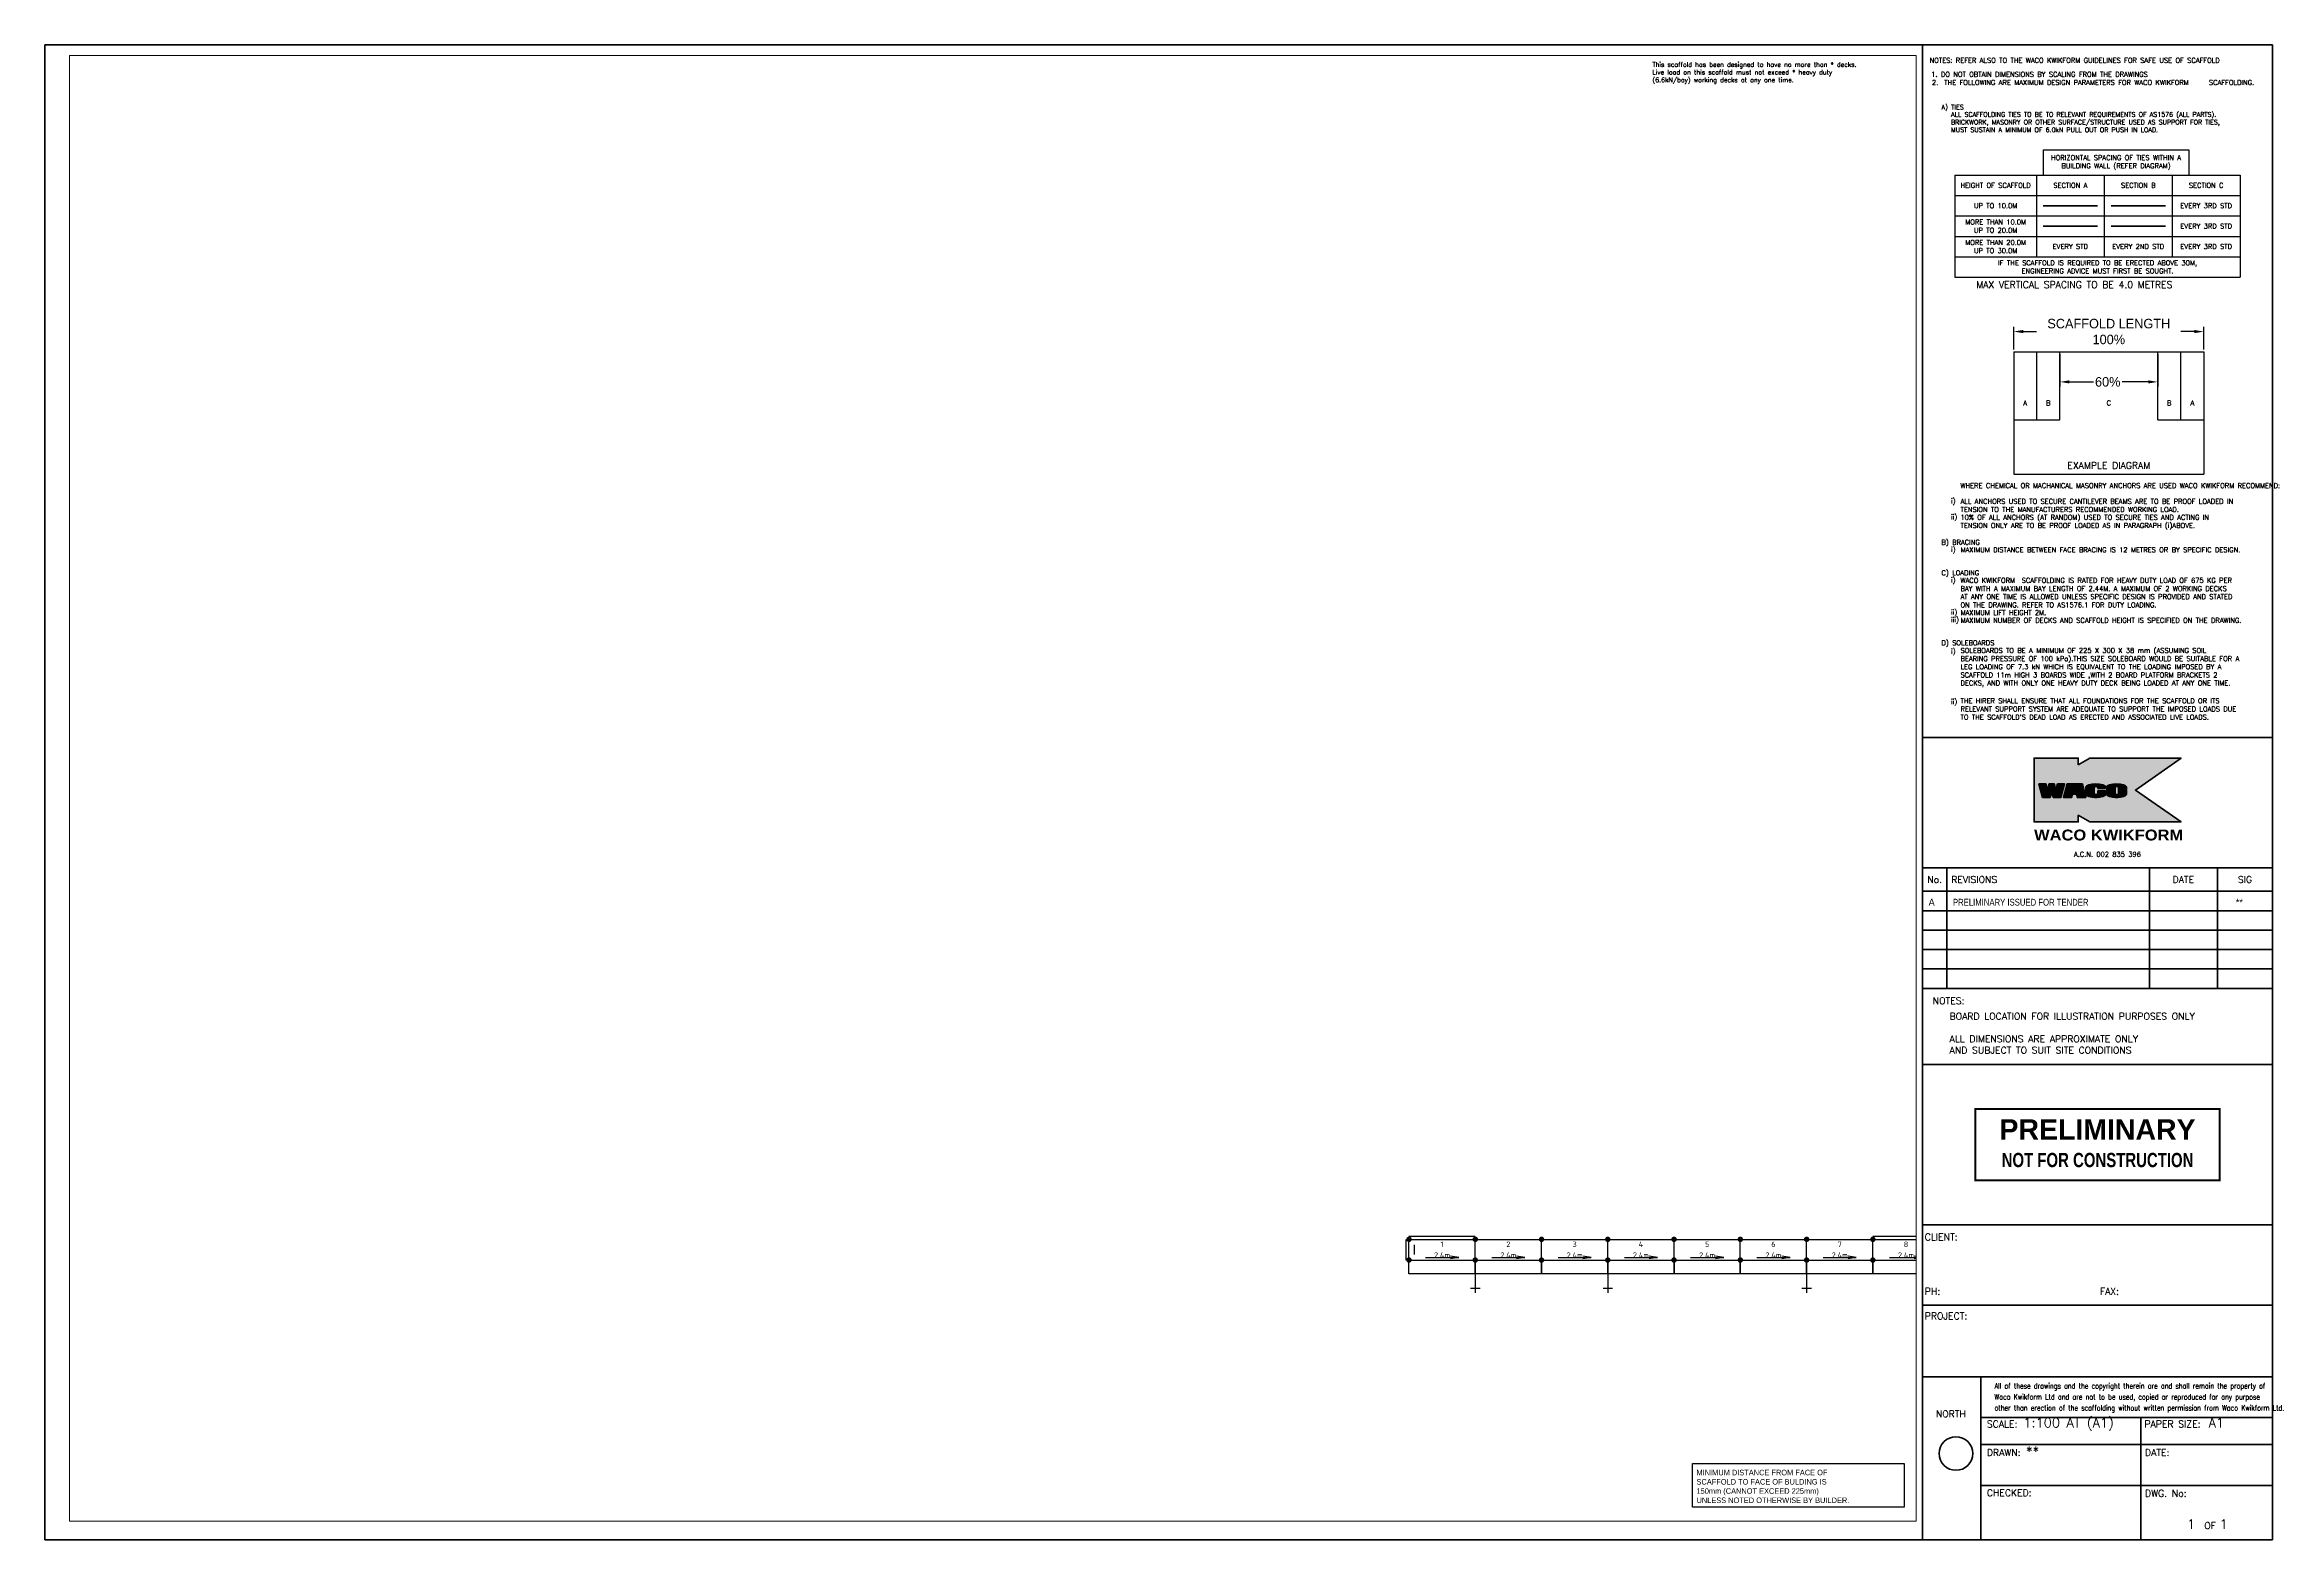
# Paper-space layout 'WACO Kwikform A1 Drawing Sheet' of a CAD drawing. Header units: millimetres. Extents: x 0 to 822, y 0 to 550.
# The model-space entities are those that its viewports show. They can reach past a viewport. Long polylines and large blocks are cut down to what shows.
import ezdxf
from ezdxf.enums import TextEntityAlignment as Align

# ---------------------------------------------------------------- set-up
doc = ezdxf.new("R2010")
doc.units = ezdxf.units.MM
doc.header["$PDMODE"] = 34
doc.header["$PDSIZE"] = -10
doc.linetypes.add('KwikScaf_DASHED', pattern=[3.75, 2.5, -1.25])
doc.linetypes.add('KwikScaf_Line', pattern=[1, 1, 0])
doc.layers.get('0').update_dxf_attribs({"linetype": 'CONTINUOUS'})
doc.layers.get('Defpoints').update_dxf_attribs({"linetype": 'CONTINUOUS'})
for name, color, linetype in [('DISTANCE', 3, 'CONTINUOUS'), ('KwikScaf Schematic', 7, 'CONTINUOUS'), ('PRELIMINARY', 7, 'CONTINUOUS'), ('RED', 8, 'CONTINUOUS')]:
    doc.layers.add(name, color=color, linetype=linetype)
for name, color, linetype, lineweight in [('Sheet 018', 10, 'CONTINUOUS', 18), ('Sheet 025', 7, 'CONTINUOUS', 25), ('Sheet 035', 5, 'CONTINUOUS', 35), ('Sheet 050', 130, 'CONTINUOUS', 50), ('Sheet 070', 180, 'CONTINUOUS', 70)]:
    doc.layers.add(name, color=color, linetype=linetype, lineweight=lineweight)
doc.layers.add('Viewport', color=7, linetype='CONTINUOUS', plot=False)
doc.styles.add('ARCH', font='archd.shx', dxfattribs={"height": 250})
doc.styles.add('KwikScaf ISO', font='isocp.shx')
doc.styles.add('ROMANS', font='romans')
doc.styles.add('STAMP', font='ARIALBD.TTF')
doc.styles.add('WACO', font='ariblk.TTF')
doc.dimstyles.new('ISO-35', dxfattribs={"dimscale": 0, "dimtxt": 3.5, "dimasz": 3.5, "dimexe": 1.75, "dimexo": 0.875, "dimgap": 0.875, "dimtad": 1, "dimdsep": 46, "dimtxsty": 'Standard', "dimcen": 3.5, "dimadec": 0, "dimazin": 0, "dimtfac": 1, "dimtmove": 2, "dimatfit": 3, "dimfxl": 1, "dimtolj": 1, "dimtzin": 0, "dimarcsym": 0})
pattern_1 = [(0, (0, 0), (0, 0.174625), [0.127, -0.047625]), (90, (0, 0), (-0.174625, 1e-17), [0.127, -0.047625])]

# ---------------------------------------------------------------- blocks, each defined once
blk = doc.blocks.new('REVDES')
at = {"style": 'ARCH'}
for tag, p in [('01', (2.31, 1.87)), ('03', (87.68, 1.87)), ('04', (115.37, 1.87))]:
    blk.add_attdef(tag, p, '', height=2.5, dxfattribs=at)
at = {"style": 'ARCH', "width": 0.85}
blk.add_attdef('02', (11.25, 1.87), '', height=2.5, dxfattribs=at)
blk = doc.blocks.new('PREL')
at = {"layer": 'RED', "const_width": 100}
blk.add_lwpolyline([(6000, 1750), (-6000, 1750), (-6000, -1750), (6000, -1750)], close=True, dxfattribs=at)
at = {"layer": 'RED', "style": 'STAMP'}
blk.add_text('PRELIMINARY', height=1000, dxfattribs=at).set_placement((0, 750), align=Align.MIDDLE)
at = {"layer": 'RED', "style": 'STAMP', "width": 0.75}
blk.add_text('NOT FOR CONSTRUCTION', height=700, dxfattribs=at).set_placement((0, -750), align=Align.MIDDLE)
blk = doc.blocks.new('*D29')
at = {"color": 0, "lineweight": -2}
for p, q in [((724.69, 437.85), (724.69, 446.22)), ((728.19, 444.47), (733.14, 444.47)), ((791.19, 444.47), (786.23, 444.47)), ((794.69, 437.85), (794.69, 446.22))]:
    blk.add_line(p, q, dxfattribs=at)
at = {"color": 0}
for points in [[(728.19, 445.06), (728.19, 443.89), (724.69, 444.47)], [(791.19, 445.06), (791.19, 443.89), (794.69, 444.47)]]:
    blk.add_solid(points, dxfattribs=at)
at = {"layer": 'Defpoints', "color": 0}
for p in [(794.69, 444.47), (724.69, 436.98), (794.69, 436.98)]:
    blk.add_point(p, dxfattribs=at)
at = {"color": 0, "insert": (759.69, 444.47), "char_height": 3.5, "attachment_point": 5}
blk.add_mtext('\\A1;SCAFFOLD LENGTH\\P100%', dxfattribs=at)
blk = doc.blocks.new('*D30')
at = {"color": 0, "lineweight": -2}
for p, q in [((741.69, 436.1), (741.69, 424.21)), ((777.69, 436.1), (777.69, 424.21)), ((745.19, 425.96), (754.05, 425.96)), ((774.19, 425.96), (764.55, 425.96))]:
    blk.add_line(p, q, dxfattribs=at)
at = {"color": 0}
for points in [[(745.19, 426.54), (745.19, 425.38), (741.69, 425.96)], [(774.19, 426.54), (774.19, 425.38), (777.69, 425.96)]]:
    blk.add_solid(points, dxfattribs=at)
at = {"layer": 'Defpoints', "color": 0}
for p in [(741.69, 436.98), (777.69, 436.98), (777.69, 425.96)]:
    blk.add_point(p, dxfattribs=at)
at = {"color": 0, "insert": (759.3, 425.96), "char_height": 3.5, "attachment_point": 5}
blk.add_mtext('\\A1;60%', dxfattribs=at)
blk = doc.blocks.new('REVISED TITLE')
at = {"layer": 'Sheet 025', "style": 'ROMANS'}
for s, p in [('CLIENT:', (-128.05, 110.15)), ('PH:', (-128.05, 90.15)), ('FAX:', (-63.6, 90.15)), ('PROJECT:', (-128.05, 81.06)), ('SCALE:', (-105.19, 41.33)), ('PAPER SIZE:', (-47.19, 41.33)), ('DRAWN:', (-105.19, 30.85)), ('DATE:', (-46.99, 30.85)), ('CHECKED:', (-105.19, 16.04)), ('DWG. No:', (-46.99, 15.86)), ('OF', (-25.18, 3.98))]:
    blk.add_text(s, height=2.5, dxfattribs=at).set_placement(p)
at = {"layer": 'Sheet 035', "style": 'ROMANS'}
for tag, p in [('CLIENT_CONTACT', (-110.61, 110.15)), ('COMPANY', (-110.61, 105.15)), ('ADDRESS_STREET', (-110.61, 100.15)), ('CITY', (-110.61, 95.15)), ('PHONE_NO.', (-110.61, 90.15)), ('FAX_NO.', (-46.16, 90.15)), ('PROJECT_TITLE:', (-110.61, 81.06)), ('PROJECT_DESCRIPTION', (-110.61, 76.06)), ('PROJECT_DESCRIPTION_2', (-110.61, 71.06)), ('PROJECT_DESCRIPTION_3', (-110.61, 66.06)), ('PROJECT_DESCRIPTION_4', (-110.61, 61.06)), ('SCALE', (-91.76, 41.33)), ('PAPER_SIZE', (-23.56, 41.33)), ('DRAFTSMAN', (-90.76, 30.85)), ('DATE', (-35.55, 30.85)), ('DWG_NO', (-46.15, 9.93))]:
    blk.add_attdef(tag, p, '', height=3.5, dxfattribs=at)
for tag, p in [('PAGE_NO.', (-30.05, 3.98)), ('OF_PAGES.', (-18.05, 3.98))]:
    blk.add_attdef(tag, text='', height=3.5, dxfattribs=at).set_placement(p, align=Align.CENTER)
blk = doc.blocks.new('WACO LOGO')
h = blk.add_hatch()
h.set_pattern_fill('ANGLE', color=140, scale=0.025, style=0)
h.set_pattern_definition(pattern_1)
h.paths.add_polyline_path([(493.69, 275.27), (494.27, 273.1), (497.09, 273.1), (498.42, 278.06), (495.82, 278.06), (495.23, 275.87), (494.64, 278.06), (492.73, 278.06), (492.14, 275.87), (491.55, 278.06), (488.96, 278.06), (490.29, 273.1), (493.11, 273.1)])
h = blk.add_hatch()
h.set_pattern_fill('ANGLE', color=140, scale=0.025, style=0)
h.set_pattern_definition(pattern_1)
h.paths.add_polyline_path([(504.96, 278.06), (499.32, 278.06), (497.99, 273.1), (501.01, 273.1), (501.33, 274.31), (502.79, 274.31), (503.11, 273.1), (506.29, 273.1)])
h.paths.add_polyline_path([(502.14, 276.71), (502.6, 274.99), (501.68, 274.99)], flags=16)
h = blk.add_hatch()
h.set_pattern_fill('ANGLE', color=140, scale=0.025, style=0)
h.set_pattern_definition(pattern_1)
edge = h.paths.add_edge_path()
edge.add_ellipse((509.97, 276.84), major_axis=(-0.658, 0), ratio=0.455652, start_angle=180, end_angle=360, ccw=False)
edge.add_line((510.63, 276.84), (510.63, 276.42))
edge.add_line((510.63, 276.42), (513.49, 276.42))
edge.add_line((513.49, 276.42), (513.49, 276.96))
edge.add_ellipse((509.88, 276.96), major_axis=(-3.61, 0), ratio=0.304653, start_angle=180, end_angle=360)
edge.add_line((506.27, 276.96), (506.27, 274.2))
edge.add_ellipse((509.88, 274.2), major_axis=(-3.61, 0), ratio=0.304653, start_angle=0, end_angle=180)
edge.add_line((513.49, 274.2), (513.49, 275.5))
edge.add_line((513.49, 275.5), (510.63, 275.5))
edge.add_line((510.63, 275.5), (510.63, 274.44))
edge.add_ellipse((509.97, 274.48), major_axis=(-0.658, 0), ratio=0.455652, start_angle=0, end_angle=180, ccw=False)
edge.add_line((509.31, 274.48), (509.31, 276.88))
h = blk.add_hatch()
h.set_pattern_fill('ANGLE', color=140, scale=0.025, style=0)
h.set_pattern_definition(pattern_1)
edge = h.paths.add_edge_path()
edge.add_ellipse((517.56, 276.96), major_axis=(-3.61, 0), ratio=0.304653, start_angle=180, end_angle=360)
edge.add_line((513.95, 276.96), (513.95, 274.2))
edge.add_ellipse((517.56, 274.2), major_axis=(-3.61, 0), ratio=0.304653, start_angle=0, end_angle=180)
edge.add_line((521.17, 274.2), (521.17, 276.96))
edge = h.paths.add_edge_path(flags=16)
edge.add_ellipse((517.65, 276.84), major_axis=(-0.658, 0), ratio=0.455652, start_angle=180, end_angle=360, ccw=False)
edge.add_line((518.31, 276.84), (518.31, 274.44))
edge.add_ellipse((517.65, 274.48), major_axis=(-0.658, 0), ratio=0.455652, start_angle=0, end_angle=180, ccw=False)
edge.add_line((517, 274.48), (517, 276.88))
at = {"layer": 'Sheet 070'}
h = blk.add_hatch(color=51, dxfattribs=at)
h.paths.add_polyline_path([(501.68, 274.99), (502.6, 274.99), (502.14, 276.71)], flags=0)
h.paths.add_polyline_path([(506.29, 273.1), (504.96, 278.06), (499.32, 278.06), (497.99, 273.1), (501.01, 273.1), (501.33, 274.31), (502.79, 274.31), (503.11, 273.1)], flags=16)
h.paths.add_polyline_path([(490.29, 273.1), (488.96, 278.06), (491.55, 278.06), (492.14, 275.87), (492.73, 278.06), (494.64, 278.06), (495.23, 275.87), (495.82, 278.06), (498.42, 278.06), (497.09, 273.1), (494.27, 273.1), (493.69, 275.27), (493.11, 273.1)], flags=16)
h.paths.add_polyline_path([(503.44, 285.06), (503.44, 287.56), (487.19, 287.56), (487.19, 264.06), (503.44, 264.06), (503.44, 266.56), (507.77, 264.06), (541.27, 264.06), (524.49, 275.81), (541.27, 287.56), (507.77, 287.56)])
edge = h.paths.add_edge_path(flags=16)
edge.add_line((510.63, 274.48), (510.63, 275.5))
edge.add_line((510.63, 275.5), (513.49, 275.5))
edge.add_line((513.49, 275.5), (513.49, 274.2))
edge.add_ellipse((509.88, 274.2), major_axis=(-3.61, 0), ratio=0.304653, start_angle=0, end_angle=180, ccw=False)
edge.add_line((506.27, 274.2), (506.27, 276.96))
edge.add_ellipse((509.88, 276.96), major_axis=(-3.61, 0), ratio=0.304653, start_angle=180, end_angle=360, ccw=False)
edge.add_line((513.49, 276.96), (513.49, 276.42))
edge.add_line((513.49, 276.42), (510.63, 276.42))
edge.add_line((510.63, 276.42), (510.63, 276.84))
edge.add_ellipse((509.97, 276.84), major_axis=(-0.658, 0), ratio=0.455652, start_angle=180, end_angle=360)
edge.add_line((509.31, 276.84), (509.31, 274.48))
edge.add_ellipse((509.97, 274.48), major_axis=(-0.658, 0), ratio=0.455652, start_angle=0, end_angle=180)
edge = h.paths.add_edge_path(flags=16)
edge.add_ellipse((517.56, 274.2), major_axis=(-3.61, 0), ratio=0.304653, start_angle=0, end_angle=180, ccw=False)
edge.add_line((513.95, 274.2), (513.95, 276.96))
edge.add_ellipse((517.56, 276.96), major_axis=(-3.61, 0), ratio=0.304653, start_angle=180, end_angle=360, ccw=False)
edge.add_line((521.17, 276.96), (521.17, 274.2))
edge = h.paths.add_edge_path(flags=0)
edge.add_line((517, 276.84), (517, 274.48))
edge.add_ellipse((517.65, 274.48), major_axis=(-0.658, 0), ratio=0.455652, start_angle=0, end_angle=180)
edge.add_line((518.31, 274.48), (518.31, 276.84))
edge.add_ellipse((517.65, 276.84), major_axis=(-0.658, 0), ratio=0.455652, start_angle=180, end_angle=360)
for p, q in [((506.27, 276.96), (506.27, 274.2)), ((509.31, 276.84), (509.31, 274.48)), ((510.63, 276.84), (510.63, 276.42)), ((510.63, 276.42), (513.49, 276.42)), ((513.49, 276.42), (513.49, 276.96)), ((513.95, 276.96), (513.95, 274.2)), ((517, 276.84), (517, 274.48)), ((518.31, 276.84), (518.31, 274.48)), ((521.17, 274.2), (521.17, 276.96))]:
    blk.add_line(p, q, dxfattribs=at)
at = {"layer": 'Sheet 070', "color": 7}
blk.add_lwpolyline([(503.44, 285.06), (503.44, 287.56), (487.19, 287.56), (487.19, 264.06), (503.44, 264.06), (503.44, 266.56), (507.77, 264.06), (541.27, 264.06), (524.49, 275.81), (541.27, 287.56), (507.77, 287.56)], close=True, dxfattribs=at)
at = {"layer": 'Sheet 070'}
for points in [[(490.29, 273.1), (488.96, 278.06), (491.55, 278.06), (492.14, 275.87), (492.73, 278.06), (494.64, 278.06), (495.23, 275.87), (495.82, 278.06), (498.42, 278.06), (497.09, 273.1), (494.27, 273.1), (493.69, 275.27), (493.11, 273.1), (490.29, 273.1)], [(506.29, 273.1), (504.96, 278.06), (499.32, 278.06), (497.99, 273.1), (501.01, 273.1), (501.33, 274.31), (502.79, 274.31), (503.11, 273.1)], [(501.68, 274.99), (502.6, 274.99), (502.14, 276.71)]]:
    blk.add_lwpolyline(points, close=True, dxfattribs=at)
blk.add_lwpolyline([(510.63, 274.48), (510.63, 275.5), (513.49, 275.5), (513.49, 274.2)], dxfattribs=at)
for centre, major_axis, ratio in [((509.88, 276.96), (-3.61, 0), 0.304653), ((509.97, 276.84), (-0.658, 0), 0.455652), ((517.56, 276.96), (-3.61, 0), 0.304653), ((517.65, 276.84), (-0.658, 0), 0.455652)]:
    blk.add_ellipse(centre, major_axis=major_axis, ratio=ratio, start_param=3.141593, end_param=6.283185, dxfattribs=at)
at = {"layer": 'Sheet 070', "extrusion": (0, 0, -1)}
for centre, major_axis, ratio in [((509.88, 274.2), (-3.61, 0), 0.304653), ((509.97, 274.48), (-0.658, 0), 0.455652), ((517.56, 274.2), (-3.61, 0), 0.304653), ((517.65, 274.48), (-0.658, 0), 0.455652)]:
    blk.add_ellipse(centre, major_axis=major_axis, ratio=ratio, start_param=3.141593, end_param=6.283185, dxfattribs=at)

msp = doc.modelspace()

# ---------------------------------------------------------------- linework, layer by layer
at = {"layer": 'KwikScaf Schematic', "color": 3, "linetype": 'KwikScaf_DASHED'}
for p, q in [((45207, 7197), (45207, 7959)), ((47746, 8059), (45307, 8059)), ((45507, 7397), (45507, 7759)), ((64819, 8059), (62380, 8059))]:
    msp.add_line(p, q, dxfattribs=at)
at = {"layer": 'KwikScaf Schematic', "color": 3, "linetype": 'KwikScaf_Line'}
for p, q in [((45307, 7959), (47746, 7959)), ((45307, 7197), (45307, 7959)), ((47746, 7197), (47746, 7959)), ((47746, 7959), (50185, 7959)), ((50185, 7197), (50185, 7959)), ((50185, 7959), (52624, 7959)), ((52624, 7197), (52624, 7959)), ((52624, 7959), (55063, 7959)), ((55063, 7197), (55063, 7959)), ((55063, 7959), (57502, 7959)), ((57502, 7197), (57502, 7959)), ((57502, 7959), (59941, 7959)), ((59941, 7197), (59941, 7959)), ((59941, 7959), (62380, 7959)), ((62380, 7197), (62380, 7959)), ((62380, 7959), (64819, 7959)), ((45307, 7197), (47746, 7197)), ((45307, 6689), (45307, 7197)), ((47746, 6689), (45307, 6689)), ((45916, 7292), (47136, 7292)), ((47136, 7292), (46831, 7340)), ((47136, 7292), (46831, 7245)), ((47746, 7197), (47746, 6689)), ((47746, 7197), (50185, 7197)), ((47746, 6689), (47746, 7197)), ((47746, 6689), (47746, 5989)), ((50185, 6689), (47746, 6689)), ((48355, 7292), (49575, 7292)), ((49575, 7292), (49270, 7340)), ((49575, 7292), (49270, 7245)), ((50185, 7197), (50185, 6689)), ((50185, 7197), (52624, 7197)), ((50185, 6689), (50185, 7197)), ((52624, 6689), (50185, 6689)), ((50794, 7292), (52014, 7292)), ((52014, 7292), (51709, 7340)), ((52014, 7292), (51709, 7245)), ((52624, 7197), (52624, 6689)), ((52624, 7197), (55063, 7197)), ((52624, 6689), (52624, 7197)), ((52624, 6689), (52624, 5989)), ((55063, 6689), (52624, 6689)), ((53233, 7292), (54453, 7292)), ((54453, 7292), (54148, 7340)), ((54453, 7292), (54148, 7245)), ((55063, 7197), (55063, 6689)), ((55063, 7197), (57502, 7197)), ((55063, 6689), (55063, 7197)), ((57502, 6689), (55063, 6689)), ((55672, 7292), (56892, 7292)), ((56892, 7292), (56587, 7340)), ((56892, 7292), (56587, 7245)), ((57502, 7197), (57502, 6689)), ((57502, 7197), (59941, 7197)), ((57502, 6689), (57502, 7197)), ((59941, 6689), (57502, 6689)), ((58111, 7292), (59331, 7292)), ((59331, 7292), (59026, 7340)), ((59331, 7292), (59026, 7245)), ((59941, 7197), (59941, 6689)), ((59941, 7197), (62380, 7197)), ((59941, 6689), (59941, 7197)), ((59941, 6689), (59941, 5989)), ((62380, 6689), (59941, 6689)), ((60550, 7292), (61770, 7292)), ((61770, 7292), (61465, 7340)), ((61770, 7292), (61465, 7245)), ((62380, 7197), (62380, 6689)), ((62380, 7197), (64819, 7197)), ((62380, 6689), (62380, 7197)), ((64819, 6689), (62380, 6689)), ((62989, 7292), (64209, 7292)), ((64209, 7292), (63904, 7340)), ((64209, 7292), (63904, 7245)), ((47571, 6164), (47921, 6164)), ((52449, 6164), (52799, 6164)), ((59766, 6164), (60116, 6164))]:
    msp.add_line(p, q, dxfattribs=at)
for points in [[(45307, 8009, 100, 100, -0.198912), (45342, 7994, 100, 100, -0.198912), (45357, 7959, 100, 100, -0.198912), (45342, 7924, 100, 100, -0.198912), (45307, 7909, 100, 100, -0.198912), (45271, 7924, 100, 100, -0.198912), (45257, 7959, 100, 100, -0.198912), (45271, 7994, 100, 100, -0.198912)], [(47746, 8009, 100, 100, -0.198912), (47781, 7994, 100, 100, -0.198912), (47796, 7959, 100, 100, -0.198912), (47781, 7924, 100, 100, -0.198912), (47746, 7909, 100, 100, -0.198912), (47710, 7924, 100, 100, -0.198912), (47696, 7959, 100, 100, -0.198912), (47710, 7994, 100, 100, -0.198912)], [(47746, 8009, 100, 100, -0.198912), (47781, 7994, 100, 100, -0.198912), (47796, 7959, 100, 100, -0.198912), (47781, 7924, 100, 100, -0.198912), (47746, 7909, 100, 100, -0.198912), (47710, 7924, 100, 100, -0.198912), (47696, 7959, 100, 100, -0.198912), (47710, 7994, 100, 100, -0.198912)], [(50185, 8009, 100, 100, -0.198912), (50220, 7994, 100, 100, -0.198912), (50235, 7959, 100, 100, -0.198912), (50220, 7924, 100, 100, -0.198912), (50185, 7909, 100, 100, -0.198912), (50149, 7924, 100, 100, -0.198912), (50135, 7959, 100, 100, -0.198912), (50149, 7994, 100, 100, -0.198912)], [(50185, 8009, 100, 100, -0.198912), (50220, 7994, 100, 100, -0.198912), (50235, 7959, 100, 100, -0.198912), (50220, 7924, 100, 100, -0.198912), (50185, 7909, 100, 100, -0.198912), (50149, 7924, 100, 100, -0.198912), (50135, 7959, 100, 100, -0.198912), (50149, 7994, 100, 100, -0.198912)], [(52624, 8009, 100, 100, -0.198912), (52659, 7994, 100, 100, -0.198912), (52674, 7959, 100, 100, -0.198912), (52659, 7924, 100, 100, -0.198912), (52624, 7909, 100, 100, -0.198912), (52588, 7924, 100, 100, -0.198912), (52574, 7959, 100, 100, -0.198912), (52588, 7994, 100, 100, -0.198912)], [(52624, 8009, 100, 100, -0.198912), (52659, 7994, 100, 100, -0.198912), (52674, 7959, 100, 100, -0.198912), (52659, 7924, 100, 100, -0.198912), (52624, 7909, 100, 100, -0.198912), (52588, 7924, 100, 100, -0.198912), (52574, 7959, 100, 100, -0.198912), (52588, 7994, 100, 100, -0.198912)], [(55063, 8009, 100, 100, -0.198912), (55098, 7994, 100, 100, -0.198912), (55113, 7959, 100, 100, -0.198912), (55098, 7924, 100, 100, -0.198912), (55063, 7909, 100, 100, -0.198912), (55027, 7924, 100, 100, -0.198912), (55013, 7959, 100, 100, -0.198912), (55027, 7994, 100, 100, -0.198912)], [(55063, 8009, 100, 100, -0.198912), (55098, 7994, 100, 100, -0.198912), (55113, 7959, 100, 100, -0.198912), (55098, 7924, 100, 100, -0.198912), (55063, 7909, 100, 100, -0.198912), (55027, 7924, 100, 100, -0.198912), (55013, 7959, 100, 100, -0.198912), (55027, 7994, 100, 100, -0.198912)], [(57502, 8009, 100, 100, -0.198912), (57537, 7994, 100, 100, -0.198912), (57552, 7959, 100, 100, -0.198912), (57537, 7924, 100, 100, -0.198912), (57502, 7909, 100, 100, -0.198912), (57466, 7924, 100, 100, -0.198912), (57452, 7959, 100, 100, -0.198912), (57466, 7994, 100, 100, -0.198912)], [(57502, 8009, 100, 100, -0.198912), (57537, 7994, 100, 100, -0.198912), (57552, 7959, 100, 100, -0.198912), (57537, 7924, 100, 100, -0.198912), (57502, 7909, 100, 100, -0.198912), (57466, 7924, 100, 100, -0.198912), (57452, 7959, 100, 100, -0.198912), (57466, 7994, 100, 100, -0.198912)], [(59941, 8009, 100, 100, -0.198912), (59976, 7994, 100, 100, -0.198912), (59991, 7959, 100, 100, -0.198912), (59976, 7924, 100, 100, -0.198912), (59941, 7909, 100, 100, -0.198912), (59905, 7924, 100, 100, -0.198912), (59891, 7959, 100, 100, -0.198912), (59905, 7994, 100, 100, -0.198912)], [(59941, 8009, 100, 100, -0.198912), (59976, 7994, 100, 100, -0.198912), (59991, 7959, 100, 100, -0.198912), (59976, 7924, 100, 100, -0.198912), (59941, 7909, 100, 100, -0.198912), (59905, 7924, 100, 100, -0.198912), (59891, 7959, 100, 100, -0.198912), (59905, 7994, 100, 100, -0.198912)], [(62380, 8009, 100, 100, -0.198912), (62415, 7994, 100, 100, -0.198912), (62430, 7959, 100, 100, -0.198912), (62415, 7924, 100, 100, -0.198912), (62380, 7909, 100, 100, -0.198912), (62344, 7924, 100, 100, -0.198912), (62330, 7959, 100, 100, -0.198912), (62344, 7994, 100, 100, -0.198912)], [(62380, 8009, 100, 100, -0.198912), (62415, 7994, 100, 100, -0.198912), (62430, 7959, 100, 100, -0.198912), (62415, 7924, 100, 100, -0.198912), (62380, 7909, 100, 100, -0.198912), (62344, 7924, 100, 100, -0.198912), (62330, 7959, 100, 100, -0.198912), (62344, 7994, 100, 100, -0.198912)], [(47746, 7247, 100, 100, -0.198912), (47781, 7232, 100, 100, -0.198912), (47796, 7197, 100, 100, -0.198912), (47781, 7162, 100, 100, -0.198912), (47746, 7147, 100, 100, -0.198912), (47710, 7162, 100, 100, -0.198912), (47696, 7197, 100, 100, -0.198912), (47710, 7232, 100, 100, -0.198912)], [(50185, 7247, 100, 100, -0.198912), (50220, 7232, 100, 100, -0.198912), (50235, 7197, 100, 100, -0.198912), (50220, 7162, 100, 100, -0.198912), (50185, 7147, 100, 100, -0.198912), (50149, 7162, 100, 100, -0.198912), (50135, 7197, 100, 100, -0.198912), (50149, 7232, 100, 100, -0.198912)], [(52624, 7247, 100, 100, -0.198912), (52659, 7232, 100, 100, -0.198912), (52674, 7197, 100, 100, -0.198912), (52659, 7162, 100, 100, -0.198912), (52624, 7147, 100, 100, -0.198912), (52588, 7162, 100, 100, -0.198912), (52574, 7197, 100, 100, -0.198912), (52588, 7232, 100, 100, -0.198912)], [(55063, 7247, 100, 100, -0.198912), (55098, 7232, 100, 100, -0.198912), (55113, 7197, 100, 100, -0.198912), (55098, 7162, 100, 100, -0.198912), (55063, 7147, 100, 100, -0.198912), (55027, 7162, 100, 100, -0.198912), (55013, 7197, 100, 100, -0.198912), (55027, 7232, 100, 100, -0.198912)], [(57502, 7247, 100, 100, -0.198912), (57537, 7232, 100, 100, -0.198912), (57552, 7197, 100, 100, -0.198912), (57537, 7162, 100, 100, -0.198912), (57502, 7147, 100, 100, -0.198912), (57466, 7162, 100, 100, -0.198912), (57452, 7197, 100, 100, -0.198912), (57466, 7232, 100, 100, -0.198912)], [(59941, 7247, 100, 100, -0.198912), (59976, 7232, 100, 100, -0.198912), (59991, 7197, 100, 100, -0.198912), (59976, 7162, 100, 100, -0.198912), (59941, 7147, 100, 100, -0.198912), (59905, 7162, 100, 100, -0.198912), (59891, 7197, 100, 100, -0.198912), (59905, 7232, 100, 100, -0.198912)], [(62380, 7247, 100, 100, -0.198912), (62415, 7232, 100, 100, -0.198912), (62430, 7197, 100, 100, -0.198912), (62415, 7162, 100, 100, -0.198912), (62380, 7147, 100, 100, -0.198912), (62344, 7162, 100, 100, -0.198912), (62330, 7197, 100, 100, -0.198912), (62344, 7232, 100, 100, -0.198912)]]:
    msp.add_lwpolyline(points, format="xyseb", close=True, dxfattribs=at)
at = {"layer": 'KwikScaf Schematic', "color": 3, "linetype": 'KwikScaf_Line', "const_width": 100}
for points in [[(45307, 7247, -0.198912), (45342, 7232, -0.198912), (45357, 7197, -0.198912), (45342, 7162, -0.198912), (45307, 7147, -0.198912), (45271, 7162, -0.198912), (45257, 7197, -0.198912), (45271, 7232, -0.198912)], [(47746, 7247, -0.198912), (47781, 7232, -0.198912), (47796, 7197, -0.198912), (47781, 7162, -0.198912), (47746, 7147, -0.198912), (47710, 7162, -0.198912), (47696, 7197, -0.198912), (47710, 7232, -0.198912)], [(50185, 7247, -0.198912), (50220, 7232, -0.198912), (50235, 7197, -0.198912), (50220, 7162, -0.198912), (50185, 7147, -0.198912), (50149, 7162, -0.198912), (50135, 7197, -0.198912), (50149, 7232, -0.198912)], [(52624, 7247, -0.198912), (52659, 7232, -0.198912), (52674, 7197, -0.198912), (52659, 7162, -0.198912), (52624, 7147, -0.198912), (52588, 7162, -0.198912), (52574, 7197, -0.198912), (52588, 7232, -0.198912)], [(55063, 7247, -0.198912), (55098, 7232, -0.198912), (55113, 7197, -0.198912), (55098, 7162, -0.198912), (55063, 7147, -0.198912), (55027, 7162, -0.198912), (55013, 7197, -0.198912), (55027, 7232, -0.198912)], [(57502, 7247, -0.198912), (57537, 7232, -0.198912), (57552, 7197, -0.198912), (57537, 7162, -0.198912), (57502, 7147, -0.198912), (57466, 7162, -0.198912), (57452, 7197, -0.198912), (57466, 7232, -0.198912)], [(59941, 7247, -0.198912), (59976, 7232, -0.198912), (59991, 7197, -0.198912), (59976, 7162, -0.198912), (59941, 7147, -0.198912), (59905, 7162, -0.198912), (59891, 7197, -0.198912), (59905, 7232, -0.198912)], [(62380, 7247, -0.198912), (62415, 7232, -0.198912), (62430, 7197, -0.198912), (62415, 7162, -0.198912), (62380, 7147, -0.198912), (62344, 7162, -0.198912), (62330, 7197, -0.198912), (62344, 7232, -0.198912)]]:
    msp.add_lwpolyline(points, format="xyb", close=True, dxfattribs=at)

# ---------------------------------------------------------------- texts
at = {"layer": 'KwikScaf Schematic', "style": 'KwikScaf ISO'}
for s, p in [('2.4m', (46526, 7378)), ('1', (46526, 7778)), ('2.4m', (48965, 7378)), ('2', (48965, 7778)), ('2.4m', (51404, 7378)), ('3', (51404, 7778)), ('2.4m', (53843, 7378)), ('4', (53843, 7778)), ('2.4m', (56282, 7378)), ('5', (56282, 7778)), ('2.4m', (58721, 7378)), ('6', (58721, 7778)), ('2.4m', (61160, 7378)), ('7', (61160, 7778)), ('2.4m', (63599, 7378)), ('8', (63599, 7778))]:
    msp.add_text(s, height=200, dxfattribs=at).set_placement(p, align=Align.MIDDLE_CENTER)

psp = doc.layouts.new('WACO Kwikform A1 Drawing Sheet')

# ---------------------------------------------------------------- linework, layer by layer
at = {"layer": 'DISTANCE'}
psp.add_lwpolyline([(606.423, 28.066), (684.365, 28.066), (684.365, 11.949), (606.423, 11.949)], close=True, dxfattribs=at)
at = {"layer": 'Sheet 025', "color": 7}
for p, q in [((735.533, 511.3), (789.189, 511.3)), ((735.533, 511.3), (735.533, 502.002)), ((789.189, 511.3), (789.189, 502.002)), ((703.04, 502.002), (808.04, 502.002)), ((703.04, 502.002), (703.04, 464.502)), ((733.04, 502.002), (733.04, 472.002)), ((758.04, 502.002), (758.04, 472.002)), ((783.04, 502.002), (783.04, 472.002)), ((808.04, 502.002), (808.04, 464.502)), ((703.04, 494.502), (808.04, 494.502)), ((703.04, 487.002), (808.04, 487.002)), ((703.04, 479.502), (808.04, 479.502)), ((703.04, 472.002), (808.04, 472.002)), ((703.04, 464.502), (808.04, 464.502)), ((724.685, 436.977), (724.685, 391.977)), ((724.685, 436.977), (794.685, 436.977)), ((733.185, 411.977), (733.185, 436.977)), ((741.685, 411.977), (741.685, 436.977)), ((777.685, 411.977), (777.685, 436.977)), ((786.185, 411.977), (786.185, 436.977)), ((794.685, 436.977), (794.685, 391.977)), ((724.685, 411.977), (741.685, 411.977)), ((777.685, 411.977), (794.685, 411.977)), ((724.685, 391.977), (794.685, 391.977))]:
    psp.add_line(p, q, dxfattribs=at)
at = {"layer": 'Sheet 050', "color": 7}
for p, q in [((700.13, 202.862), (700.13, 247.241)), ((774.636, 202.862), (774.636, 247.241)), ((799.636, 202.862), (799.636, 247.241)), ((691.08, 238.562), (820, 238.562)), ((691.08, 231.422), (820, 231.422)), ((691.08, 224.282), (820, 224.282)), ((691.08, 217.142), (820, 217.142)), ((691.08, 210.002), (820, 210.002)), ((712.537, 45), (820, 45)), ((771.5, 0), (771.5, 45)), ((712.537, 35), (820, 35)), ((712.537, 20), (820, 20))]:
    psp.add_line(p, q, dxfattribs=at)
at = {"layer": 'Sheet 070', "color": 7}
for p, q in [((0, 550), (820, 550)), ((0, 0), (0, 550)), ((691.08, 550), (691.08, 0)), ((820, 550), (820, 0)), ((735.54, 490.752), (755.54, 490.752)), ((760.54, 490.752), (780.54, 490.752)), ((735.54, 483.252), (755.54, 483.252)), ((760.54, 483.252), (780.54, 483.252)), ((691.08, 295.143), (820, 295.143)), ((691.08, 247.241), (820, 247.241)), ((691.08, 202.862), (820, 202.862)), ((691.08, 174.812), (820, 174.812)), ((691.095, 115.865), (820, 115.865)), ((691.095, 86.347), (820, 86.347)), ((691.08, 60), (820, 60)), ((712.537, -0.18), (712.537, 59.82)), ((820, 0), (0, 0))]:
    psp.add_line(p, q, dxfattribs=at)
psp.add_circle((703.412, 31.743), 6.188, dxfattribs=at)

# ---------------------------------------------------------------- block references
psp.add_blockref('WACO LOGO', (245, 0))
at = {"color": 7}
ref = psp.add_blockref('REVDES', (691.08, 231.422), dxfattribs=at)
ref.add_attrib('01', 'A', (693.387, 233.295), dxfattribs={"height": 2.5, "style": 'ARCH'})
ref.add_attrib('02', 'PRELIMINARY ISSUED FOR TENDER', (702.328, 233.295), dxfattribs={"height": 2.5, "style": 'ARCH', "width": 0.85})
ref.add_attrib('04', '**', (806.452, 233.295), dxfattribs={"height": 2.5, "style": 'ARCH'})
psp.add_blockref('REVISED TITLE', (820, 0)).add_auto_attribs({'SCALE': '1:100 AT (A1)', 'PAPER_SIZE': 'A1', 'DRAFTSMAN': '**', 'PAGE_NO.': '1', 'OF_PAGES.': '1'})
at = {"layer": 'PRELIMINARY', "color": 7, "xscale": 0.0075, "yscale": 0.0075, "zscale": 0.0075}
psp.add_blockref('PREL', (755.54, 145.338), dxfattribs=at)

# ---------------------------------------------------------------- texts
at = {"layer": 'DISTANCE', "style": 'ARCH'}
for s, p in [('MINIMUM DISTANCE FROM FACE OF ', (607.944, 23.716)), ('SCAFFOLD TO FACE OF BULDING IS', (607.944, 20.316)), ('150mm (CANNOT EXCEED 225mm)', (607.944, 16.916)), ('UNLESS NOTED OTHERWISE BY BUILDER.', (607.944, 13.516))]:
    psp.add_text(s, height=2.04, dxfattribs=at).set_placement(p)
at = {"layer": 'Sheet 018', "color": 7, "style": 'ROMANS'}
for s, height, p in [('NOTES: REFER ALSO TO THE WACO KWIKFORM GUIDELINES FOR SAFE USE OF SCAFFOLD', 1.8, (693.735, 543.351)), ('1. DO NOT OBTAIN DIMENSIONS BY SCALING FROM THE DRAWINGS', 1.8, (694.353, 538.204)), ('2.', 1.8, (694.611, 535.204)), ('A) TIES', 1.7249, (698.111, 526.204)), ('i)', 1.8, (701.611, 381.262)), ('ii)', 1.8, (701.611, 375.39)), ('B) BRACING', 1.8, (698.111, 366.076)), ('i)', 1.8, (701.611, 363.434)), ('C) LOADING', 1.8, (698.111, 354.827)), ('i)', 1.8, (701.611, 352.186)), ('ii)', 1.8, (701.611, 340.342)), ('iii)', 1.8, (701.611, 337.582)), ('D) SOLEBOARDS', 1.8, (698.111, 329.06)), ('i)', 1.8, (701.611, 325.975)), ('ii)', 1.8, (701.611, 307.456))]:
    psp.add_text(s, height=height, dxfattribs=at).set_placement(p)
for s, p in [('A', (728.935, 418.227)), ('B', (737.435, 418.227)), ('C', (759.685, 418.227)), ('B', (781.935, 418.227)), ('A', (790.435, 418.227))]:
    psp.add_text(s, height=1.8, dxfattribs=at).set_placement(p, align=Align.MIDDLE_CENTER)
at = {"layer": 'Sheet 018', "color": 7, "style": 'WACO', "width": 0.982356}
psp.add_text('WACO KWIKFORM', height=4, dxfattribs=at).set_placement((732.189, 257.266), (787.077, 257.266), align=Align.FIT)
at = {"layer": 'Sheet 018', "color": 7, "style": 'ROMANS'}
psp.add_text('A.C.N. 002 835 396', height=1.8, dxfattribs=at).set_placement((759.181, 251.284), align=Align.CENTER)
at = {"layer": 'Sheet 018', "color": 7, "style": 'ROMANS', "width": 0.7}
for s, p in [('All of these drawings and the copyright therein are and shall remain the property of ', (717.637, 55.615)), ('Waco Kwikform Ltd and are not to be used, copied or reproduced for any purpose ', (717.637, 51.567)), ('other than erection of the scaffolding without written permission from Waco Kwikform Ltd.', (717.637, 47.52))]:
    psp.add_text(s, height=2, dxfattribs=at).set_placement(p)
at = {"layer": 'Sheet 018', "color": 7, "style": 'ROMANS'}
for s, insert, char_height, width, attachment_point in [('This scaffold has been designed to have no more than * decks.\\PLive load on this scaffold must not exceed * heavy duty \\P(6.6kN/bay) working decks at any one time.', (591.721, 543.564), 1.69993, 95.7239, 1), ('THE FOLLOWING ARE MAXIMUM DESIGN PARAMETERS FOR WACO KWIKFORM      SCAFFOLDING.', (699.111, 537.004), 1.8, 117.38945, 1), ('ALL SCAFFOLDING TIES TO BE TO RELEVANT REQUIREMENTS OF AS1576 (ALL PARTS). BRICKWORK, MASONRY OR OTHER SURFACE/STRUCTURE USED AS SUPPORT FOR TIES, MUST SUSTAIN A MINIMUM OF 6.0kN PULL OUT OR PUSH IN LOAD.', (701.611, 525.204), 1.699928, 114.8895, 1), ('HORIZONTAL SPACING OF TIES WITHIN A BUILDING WALL (REFER DIAGRAM)', (762.361, 506.651), 1.8, 52.43032, 5), ('HEIGHT OF SCAFFOLD', (718.04, 498.252), 1.8, 28, 5), ('SECTION A', (745.54, 498.252), 1.8, 20, 5), ('SECTION B', (770.54, 498.252), 1.8, 20, 5), ('SECTION C', (795.54, 498.252), 1.8, 20, 5), ('MORE THAN 10.0M UP TO 20.0M', (718.04, 483.252), 1.8, 28, 5), ('UP TO 10.0M', (718.04, 490.752), 1.8, 28, 5), ('EVERY 3RD STD', (795.54, 490.752), 1.8, 20, 5), ('MORE THAN 20.0M UP TO 30.0M', (718.04, 475.752), 1.8, 28, 5), ('EVERY 3RD STD', (795.54, 483.252), 1.8, 20, 5), ('IF THE SCAFFOLD IS REQUIRED TO BE ERECTED ABOVE 30M, ENGINEERING ADVICE MUST FIRST BE SOUGHT.', (755.54, 468.252), 1.8, 92.1925, 5), ('EVERY STD', (745.54, 475.752), 1.8, 20, 5), ('EVERY 2ND STD', (770.54, 475.752), 1.8, 20, 5), ('EVERY 3RD STD', (795.54, 475.752), 1.8, 20, 5), ('WHERE CHEMICAL OR MACHANICAL MASONRY ANCHORS ARE USED WACO KWIKFORM RECOMMEND:', (705.111, 388.716), 1.8, 111.3895, 1), ('ALL ANCHORS USED TO SECURE CANTILEVER BEAMS ARE TO BE PROOF LOADED IN TENSION TO THE MANUFACTURERS RECOMMENDED WORKING LOAD.', (705.111, 382.903), 1.8, 111.3895, 1), ('10% OF ALL ANCHORS (AT RANDOM) USED TO SECURE TIES AND ACTING IN    TENSION ONLY ARE TO BE PROOF LOADED AS IN PARAGRAPH (i)ABOVE.', (705.111, 377.042), 1.8, 111.3895, 1), ('MAXIMUM DISTANCE BETWEEN FACE BRACING IS 12 METRES OR BY SPECIFIC DESIGN.', (705.111, 365.076), 1.8, 111.3895, 1), ('WACO KWIKFORM  SCAFFOLDING IS RATED FOR HEAVY DUTY LOAD OF 675 KG PER BAY WITH A MAXIMUM BAY LENGTH OF 2.44M. A MAXIMUM OF 2 WORKING DECKS  AT ANY ONE TIME IS ALLOWED UNLESS SPECIFIC DESIGN IS PROVIDED AND STATED ON THE DRAWING. REFER TO AS1576.1 FOR DUTY LOADING.', (705.111, 353.827), 1.8, 111.3895, 1), ('MAXIMUM LIFT HEIGHT 2M.', (705.111, 341.993), 1.8, 117.0725, 1), ('MAXIMUM NUMBER OF DECKS AND SCAFFOLD HEIGHT IS SPECIFIED ON THE DRAWING.', (705.111, 339.149), 1.8, 111.3895, 1), ('SOLEBOARDS TO BE A MINIMUM OF 225 X 300 X 38 mm (ASSUMING SOIL   BEARING PRESSURE OF 100 kPa).THIS SIZE SOLEBOARD WOULD BE SUITABLE FOR A LEG LOADING OF 7.3 kN WHICH IS EQUIVALENT TO THE LOADING IMPOSED BY A SCAFFOLD 11m HIGH 3 BOARDS WIDE ,WITH 2 BOARD PLATFORM BRACKETS 2 DECKS, AND WITH ONLY ONE HEAVY DUTY DECK BEING LOADED AT ANY ONE TIME.', (705.111, 328.06), 1.8, 111.3895, 1), ("THE HIRER SHALL ENSURE THAT ALL FOUNDATIONS FOR THE SCAFFOLD OR ITS RELEVANT SUPPORT SYSTEM ARE ADEQUATE TO SUPPORT THE IMPOSED LOADS DUE TO THE SCAFFOLD'S DEAD LOAD AS ERECTED AND ASSOCIATED LIVE LOADS.", (705.111, 309.541), 1.8, 111.3895, 1)]:
    psp.add_mtext(s, dxfattribs=dict(at, insert=insert, char_height=char_height, width=width, attachment_point=attachment_point))
at = {"layer": 'Sheet 025', "color": 7, "style": 'ROMANS'}
for s, p in [('MAX VERTICAL SPACING TO BE 4.0 METRES', (710.884, 460.456)), ('NOTES:', (694.885, 197.048))]:
    psp.add_text(s, height=2.5, dxfattribs=at).set_placement(p)
psp.add_text('EXAMPLE DIAGRAM', height=2.5, dxfattribs=at).set_placement((759.685, 393.977), align=Align.CENTER)
for s, p in [('No.', (695.605, 242.902)), ('DATE', (787.136, 242.902)), ('SIG', (809.818, 242.902))]:
    psp.add_text(s, height=2.5, dxfattribs=at).set_placement(p, align=Align.MIDDLE_CENTER)
psp.add_text('REVISIONS', height=2.5, dxfattribs=at).set_placement((701.692, 242.902), align=Align.MIDDLE_LEFT)
at = {"layer": 'Sheet 025', "style": 'ROMANS'}
psp.add_text('NORTH', height=2.5, dxfattribs=at).set_placement((696.041, 45.071))
at = {"layer": 'Sheet 025', "color": 7, "insert": (701.102, 193.849), "char_height": 2.5, "width": 104.1343, "attachment_point": 1, "style": 'ROMANS'}
psp.add_mtext('BOARD LOCATION FOR ILLUSTRATION PURPOSES ONLY\\P\\PALL DIMENSIONS ARE APPROXIMATE ONLY\\PAND SUBJECT TO SUIT SITE CONDITIONS', dxfattribs=at)

# ---------------------------------------------------------------- dimensions: what is measured, and where the dimension line sits
at = {"color": 7}
dim = psp.add_linear_dim(base=(794.685, 444.475), p1=(724.685, 436.977), p2=(794.685, 436.977), text='SCAFFOLD LENGTH\\P100%', dimstyle='ISO-35', override={"dimscale": 1, "dimtad": 0}, dxfattribs=at)
dim.commit()
dim.dimension.update_dxf_attribs({"geometry": '*D29', "text_midpoint": (759.685, 444.475)})
dim = psp.add_linear_dim(base=(777.685, 425.961), p1=(741.685, 436.977), p2=(777.685, 436.977), text='60%', dimstyle='ISO-35', override={"dimscale": 1, "dimtad": 0}, dxfattribs=at)
dim.commit()
dim.dimension.update_dxf_attribs({"geometry": '*D30', "text_midpoint": (759.298, 425.961), "dimtype": 160})

# ---------------------------------------------------------------- viewports
at = {"layer": 'Viewport', "color": 7}
psp.add_viewport(center=(348.964, 276.453), size=(679.77, 539.23945), view_center_point=(29990.772, 24551.211), view_height=53923.94538, dxfattribs=at)

doc.saveas('drawing.dxf')
